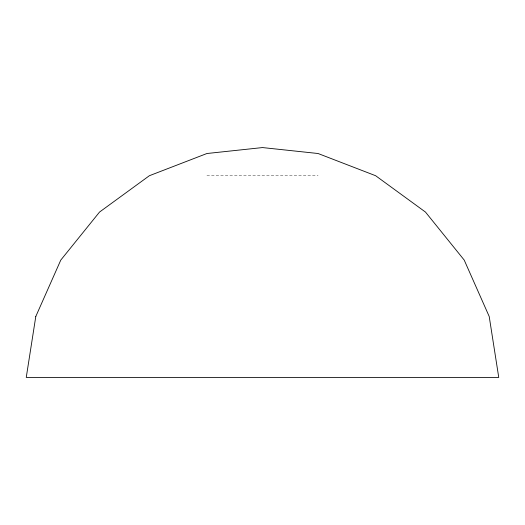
<?xml version="1.0" encoding="UTF-8"?>
<svg xmlns="http://www.w3.org/2000/svg" width="525" height="525" viewBox="0 0 525 525"><rect width="100%" height="100%" fill="white"/><g stroke="black" fill="none" stroke-linecap="round" stroke-linejoin="round"><path stroke-width="0.39" stroke-dasharray="2.62 1.97" d="M206.929 175.718L318.071 175.718"/><path stroke-width="0.79" d="M35.792 316.483L26.25 377.429L498.75 377.429L489.208 316.483L464.212 260.078L425.473 212.067L375.624 175.718L318.071 153.51L262.5 147.571L206.929 153.51L149.376 175.718L99.527 212.067L60.788 260.078L35.792 316.483"/></g></svg>
